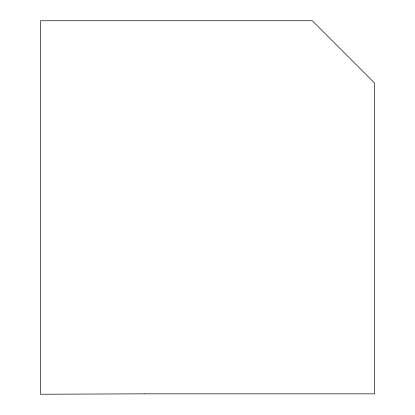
<?xml version="1.0" encoding="UTF-8"?>
<svg xmlns="http://www.w3.org/2000/svg" width="415" height="415" viewBox="0 0 415 415"><rect width="100%" height="100%" fill="white"/><g stroke="black" fill="none" stroke-linecap="round" stroke-linejoin="round"><path stroke-width="0.62" d="M144.213 393.835L40.463 394.25L40.463 20.75L312.288 20.75L374.538 83L374.538 393.835L144.213 393.835"/></g></svg>
